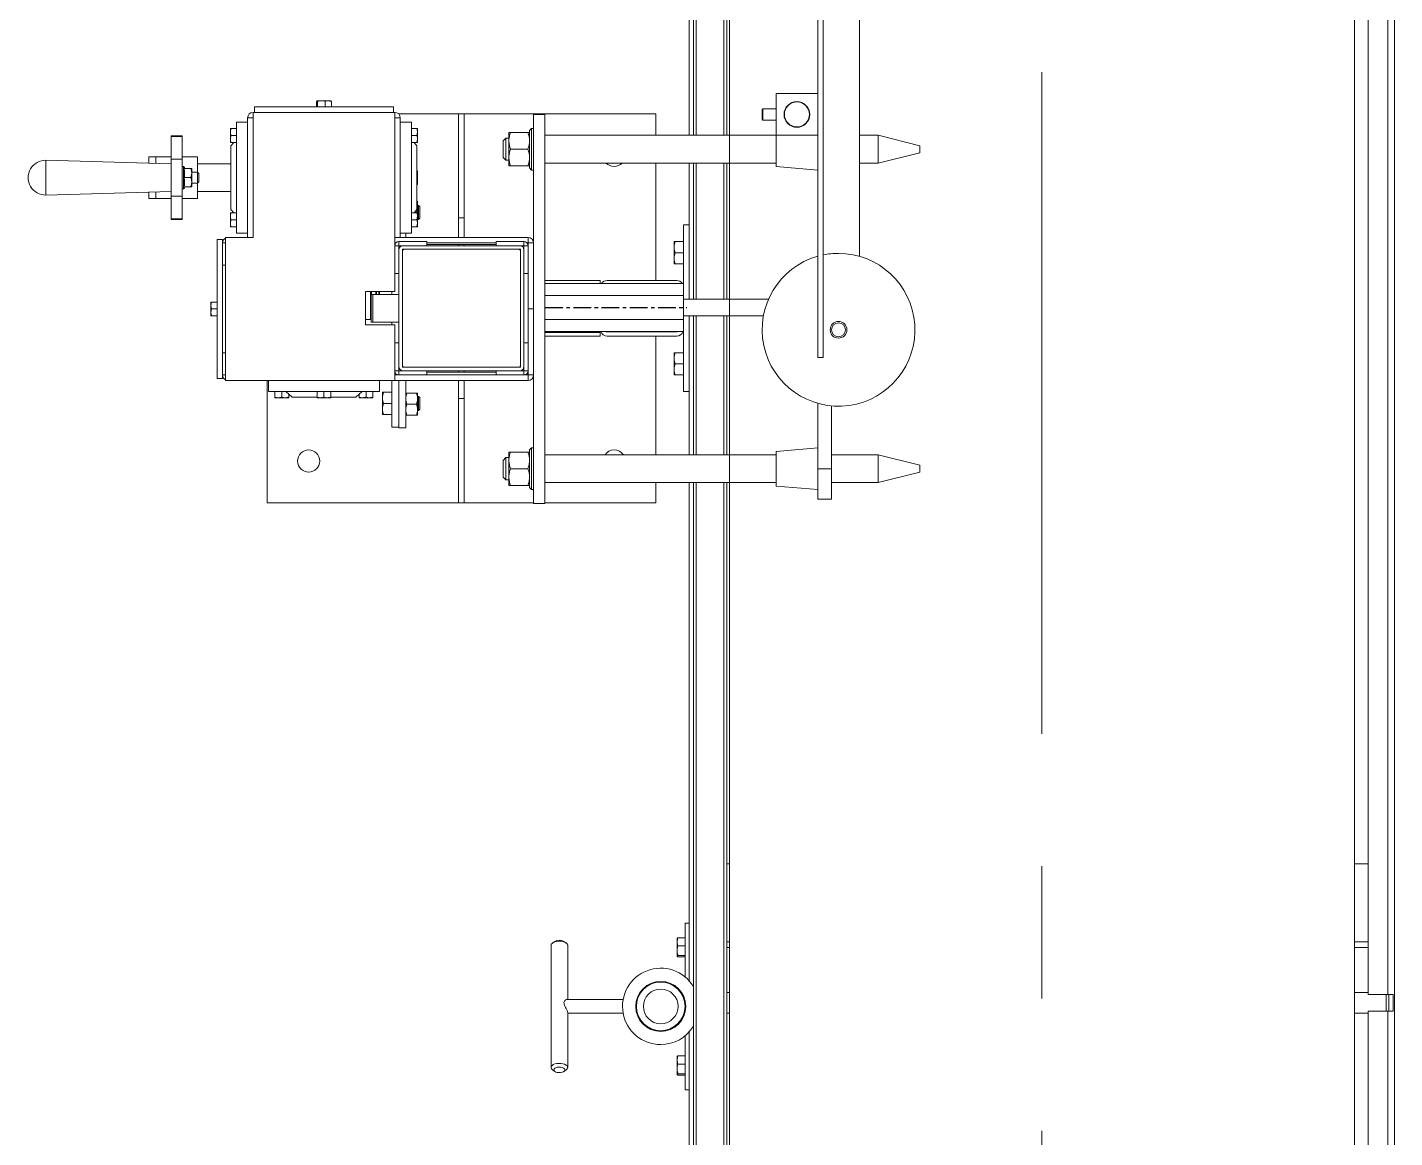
# Model space of a CAD drawing. Header units: millimetres. Extents: x 3220 to 226993, y 817 to 176024.
# Drawn here: x 52069 to 53054, y 147001 to 147800 of the extents above; entities that cross this region are included whole.
import ezdxf

# ---------------------------------------------------------------- set-up
doc = ezdxf.new("R2010")
doc.units = ezdxf.units.MM
for name, pattern in [('AXES', [50.8, 31.75, -6.35, 6.35, -6.35]), ('CENTERX2', [20.32, 12.7, -2.54, 2.54, -2.54]), ('HIDDEN', [9.525, 6.35, -3.175]), ('SLD-Solid', [0])]:
    doc.linetypes.add(name, pattern=pattern)
doc.layers.add('Axe', color=1, linetype='AXES', lineweight=9)
doc.layers.add('SLD-0', color=179, linetype='SLD-Solid')

# ---------------------------------------------------------------- blocks, each defined once
blk = doc.blocks.new('Level 0m')
at = {"layer": 'Axe', "ltscale": 15}
blk.add_line((12000, -24500), (12000, -30500), dxfattribs=at)
blk = doc.blocks.new('dikiş bantı üst')
at = {"color": 7, "linetype": 'Continuous', "lineweight": 15}
for p, q in [((3363.1, 3732.11), (3365.59, 3641.96)), ((3385.59, 3641.96), (3388.09, 3732.11)), ((3360.59, 3657.96), (3360.59, 3652.96)), ((3360.59, 3657.96), (3365.15, 3657.96)), ((3360.59, 3652.96), (3360.59, 3641.96)), ((3360.59, 3652.96), (3365.29, 3652.96)), ((3385.9, 3652.96), (3390.59, 3652.96)), ((3386.04, 3657.96), (3390.59, 3657.96)), ((3390.59, 3652.96), (3390.59, 3657.96)), ((3390.59, 3641.96), (3390.59, 3652.96)), ((3345.59, 3641.96), (3345.59, 3633.96)), ((3345.59, 3641.96), (3345.99, 3641.96)), ((3345.59, 3633.96), (3345.99, 3633.96)), ((3345.99, 3641.96), (3345.99, 3633.96)), ((3345.99, 3641.96), (3362.27, 3641.96)), ((3345.99, 3633.96), (3362.27, 3633.96)), ((3360.59, 3633.96), (3360.59, 3622.96)), ((3362.27, 3641.96), (3362.27, 3633.96)), ((3362.27, 3641.96), (3388.91, 3641.96)), ((3362.27, 3633.96), (3388.91, 3633.96)), ((3367.59, 3633.96), (3367.59, 3633.16)), ((3367.59, 3633.16), (3368.39, 3632.36)), ((3367.99, 3633.16), (3367.59, 3633.16)), ((3383.59, 3633.16), (3367.99, 3633.16)), ((3382.79, 3632.36), (3383.59, 3633.16)), ((3383.59, 3633.16), (3383.59, 3633.96)), ((3388.91, 3641.96), (3388.91, 3633.96)), ((3388.91, 3641.96), (3405.19, 3641.96)), ((3388.91, 3633.96), (3405.19, 3633.96)), ((3390.59, 3622.96), (3390.59, 3633.96)), ((3405.19, 3641.96), (3405.19, 3633.96)), ((3405.19, 3641.96), (3405.59, 3641.96)), ((3405.19, 3633.96), (3405.59, 3633.96)), ((3405.59, 3633.96), (3405.59, 3641.96)), ((3368.75, 3632.36), (3368.39, 3632.36)), ((3369.09, 3632.36), (3368.75, 3632.36)), ((3369.09, 3627.74), (3369.09, 3632.67)), ((3369.09, 3627.16), (3372.34, 3627.16)), ((3375.02, 3632.36), (3369.66, 3632.36)), ((3371.59, 3627.16), (3371.59, 3622.96)), ((3375.59, 3627.74), (3372.34, 3627.16)), ((3372.34, 3627.16), (3378.84, 3627.16)), ((3375.59, 3627.74), (3375.59, 3632.67)), ((3381.52, 3632.36), (3376.16, 3632.36)), ((3382.09, 3627.74), (3378.84, 3627.16)), ((3378.84, 3627.16), (3382.09, 3627.16)), ((3379.59, 3622.96), (3379.59, 3627.16)), ((3382.09, 3627.74), (3382.09, 3632.67)), ((3382.79, 3632.36), (3382.09, 3632.36)), ((3360.59, 3622.96), (3371.66, 3622.96)), ((3365.59, 3622.96), (3365.59, 3598.96)), ((3371.59, 3622.96), (3372.59, 3621.96)), ((3371.59, 3622.96), (3379.59, 3622.96)), ((3372.65, 3621.96), (3372.59, 3621.96)), ((3378.59, 3621.96), (3372.65, 3621.96)), ((3378.59, 3621.96), (3379.59, 3622.96)), ((3379.59, 3622.96), (3390.59, 3622.96)), ((3385.59, 3598.96), (3385.59, 3622.96)), ((3420.09, 3608.96), (3420.09, 3604.96)), ((3420.09, 3608.96), (3520.09, 3608.96)), ((3420.09, 3604.96), (3520.09, 3604.96)), ((3438.59, 3604.96), (3422.6, 3604.96)), ((3438.59, 3604.96), (3438.59, 3602.96)), ((3438.59, 3604.96), (3501.59, 3604.96)), ((3465.09, 3612.89), (3467.59, 3613.34)), ((3465.09, 3613.34), (3467.59, 3613.34)), ((3465.09, 3608.96), (3465.09, 3612.89)), ((3472.59, 3613.34), (3467.59, 3613.34)), ((3470.09, 3612.89), (3472.59, 3613.34)), ((3470.09, 3608.96), (3470.09, 3612.89)), ((3475.09, 3613.34), (3472.59, 3613.34)), ((3475.09, 3608.96), (3475.09, 3612.89)), ((3501.59, 3602.96), (3501.59, 3604.96)), ((3501.59, 3604.96), (3517.58, 3604.96)), ((3520.09, 3608.96), (3520.09, 3604.96)), ((3335.59, 3594.96), (3335.59, 3586.96)), ((3335.59, 3594.96), (3340.28, 3594.96)), ((3340.28, 3598.89), (3342.78, 3599.34)), ((3342.78, 3599.34), (3340.28, 3599.34)), ((3340.28, 3594.96), (3340.28, 3598.89)), ((3341.66, 3594.96), (3340.28, 3594.96)), ((3341.66, 3594.96), (3409.52, 3594.96)), ((3347.78, 3599.34), (3342.78, 3599.34)), ((3345.28, 3598.89), (3347.78, 3599.34)), ((3345.28, 3594.96), (3345.28, 3598.89)), ((3350.28, 3599.34), (3347.78, 3599.34)), ((3352.59, 3598.96), (3350.28, 3596.91)), ((3350.28, 3594.96), (3350.28, 3598.89)), ((3352.59, 3598.96), (3398.59, 3598.96)), ((3400.9, 3596.91), (3398.59, 3598.96)), ((3400.9, 3598.89), (3403.4, 3599.34)), ((3403.4, 3599.34), (3400.9, 3599.34)), ((3400.9, 3594.96), (3400.9, 3598.89)), ((3408.4, 3599.34), (3403.4, 3599.34)), ((3405.9, 3598.89), (3408.4, 3599.34)), ((3405.9, 3594.96), (3405.9, 3598.89)), ((3410.9, 3599.34), (3408.4, 3599.34)), ((3410.9, 3594.96), (3409.52, 3594.96)), ((3410.9, 3594.96), (3410.9, 3598.89)), ((3410.9, 3594.96), (3415.59, 3594.96)), ((3415.59, 3586.96), (3415.59, 3594.96)), ((3521.59, 3602.96), (3418.59, 3602.96)), ((3418.59, 3602.96), (3418.59, 3582.96)), ((3521.59, 3480.96), (3521.59, 3602.96)), ((3332.6, 3586.96), (3332.6, 3582.96)), ((3418.59, 3586.96), (3332.6, 3586.96)), ((3324.59, 3481.96), (3324.59, 3581.96)), ((3324.59, 3581.96), (3328.59, 3581.96)), ((3328.59, 3582.96), (3328.59, 3480.96)), ((3418.59, 3582.96), (3328.59, 3582.96)), ((3609.59, 3572.96), (3521.59, 3572.96)), ((3529.59, 3571.96), (3521.59, 3571.96)), ((3529.59, 3571.96), (3529.59, 3533.34)), ((3529.59, 3567.27), (3533.52, 3567.27)), ((3533.52, 3567.27), (3533.97, 3564.77)), ((3533.97, 3567.27), (3533.97, 3564.77)), ((3533.97, 3559.77), (3533.97, 3564.77)), ((3609.59, 3434.96), (3609.59, 3572.96)), ((3529.59, 3562.27), (3533.52, 3562.27)), ((3533.59, 3554.96), (3529.59, 3559.46)), ((3531.54, 3557.27), (3533.52, 3557.27)), ((3533.52, 3562.27), (3533.97, 3559.77)), ((3533.59, 3554.96), (3533.59, 3537)), ((3533.97, 3557.27), (3533.97, 3559.77)), ((3320.66, 3536.54), (3320.22, 3536.92)), ((3320.22, 3536.92), (3320.22, 3533.87)), ((3324.59, 3537.3), (3320.66, 3537.3)), ((3324.59, 3536.54), (3320.66, 3536.54)), ((3529.59, 3536.96), (3533.52, 3536.96)), ((3533.52, 3536.96), (3533.97, 3534.46)), ((3533.97, 3536.96), (3533.97, 3534.46)), ((3320.22, 3533.87), (3320.22, 3528.91)), ((3320.66, 3526.62), (3320.22, 3528.91)), ((3320.22, 3528.91), (3320.22, 3526.96)), ((3324.59, 3531.2), (3320.66, 3531.2)), ((3324.59, 3526.62), (3320.66, 3526.62)), ((3529.59, 3531.96), (3529.59, 3533.34)), ((3529.59, 3531.96), (3533.52, 3531.96)), ((3529.59, 3530.58), (3529.59, 3531.96)), ((3529.59, 3530.58), (3529.59, 3491.96)), ((3529.59, 3526.96), (3533.52, 3526.96)), ((3533.52, 3531.96), (3533.97, 3529.46)), ((3533.59, 3526.93), (3533.59, 3508.96)), ((3533.97, 3529.46), (3533.97, 3534.46)), ((3533.97, 3526.96), (3533.97, 3529.46)), ((3529.59, 3504.46), (3533.59, 3508.96)), ((3531.54, 3506.65), (3533.52, 3506.65)), ((3533.52, 3506.65), (3533.97, 3504.15)), ((3533.97, 3506.65), (3533.97, 3504.15)), ((3457.59, 3501.96), (3481.59, 3501.96)), ((3457.59, 3480.96), (3457.59, 3501.96)), ((3457.59, 3498.51), (3477.59, 3498.51)), ((3459.59, 3497.72), (3457.59, 3497.72)), ((3479.59, 3497.96), (3459.59, 3497.96)), ((3459.59, 3496.64), (3459.59, 3497.96)), ((3459.59, 3496.64), (3479.59, 3496.64)), ((3459.59, 3477.96), (3459.59, 3496.64)), ((3477.59, 3498.51), (3477.59, 3501.96)), ((3477.59, 3497.96), (3477.59, 3498.51)), ((3479.59, 3497.96), (3479.59, 3496.64)), ((3479.59, 3477.96), (3479.59, 3496.64)), ((3481.59, 3501.96), (3481.59, 3480.96)), ((3529.59, 3501.65), (3533.52, 3501.65)), ((3529.59, 3496.65), (3533.52, 3496.65)), ((3533.52, 3501.65), (3533.97, 3499.15)), ((3533.97, 3499.15), (3533.97, 3504.15)), ((3533.97, 3496.65), (3533.97, 3499.15)), ((3457.59, 3494.68), (3459.59, 3494.68)), ((3459.59, 3494.17), (3457.59, 3494.17)), ((3457.59, 3492.48), (3459.59, 3492.48)), ((3459.59, 3492.27), (3457.59, 3492.27)), ((3457.59, 3492.01), (3459.59, 3492.01)), ((3521.59, 3491.96), (3529.59, 3491.96)), ((3530.09, 3489.81), (3534.09, 3489.81)), ((3530.09, 3482.96), (3530.09, 3489.1)), ((3542.09, 3489.81), (3534.09, 3489.81)), ((3538.09, 3482.96), (3538.09, 3489.1)), ((3546.09, 3489.81), (3542.09, 3489.81)), ((3546.09, 3482.96), (3546.09, 3489.1)), ((3324.59, 3481.96), (3328.59, 3481.96)), ((3328.59, 3480.96), (3424.6, 3480.96)), ((3329.59, 3478.32), (3329.59, 3434.96)), ((3332.6, 3480.96), (3332.6, 3476.96)), ((3418.59, 3476.96), (3332.6, 3476.96)), ((3335.59, 3476.96), (3335.59, 3468.96)), ((3415.59, 3468.96), (3415.59, 3476.96)), ((3418.59, 3476.96), (3418.59, 3480.96)), ((3418.59, 3480.96), (3418.59, 3384.97)), ((3421.59, 3457.96), (3421.59, 3477.95)), ((3424.59, 3477.95), (3421.59, 3477.95)), ((3422.59, 3480.96), (3422.59, 3480.19)), ((3424.59, 3457.96), (3424.59, 3477.95)), ((3424.6, 3480.96), (3424.6, 3477.96)), ((3424.6, 3480.96), (3444.59, 3480.96)), ((3424.6, 3477.96), (3444.59, 3477.96)), ((3427.59, 3477.96), (3511.59, 3477.96)), ((3444.59, 3480.96), (3457.59, 3480.96)), ((3444.59, 3480.96), (3444.59, 3477.96)), ((3459.59, 3482.96), (3457.59, 3482.96)), ((3479.59, 3477.96), (3459.59, 3477.96)), ((3481.59, 3482.96), (3479.59, 3482.96)), ((3481.59, 3480.96), (3494.59, 3480.96)), ((3494.59, 3480.96), (3494.59, 3477.96)), ((3514.58, 3480.96), (3494.59, 3480.96)), ((3514.58, 3477.96), (3494.59, 3477.96)), ((3514.58, 3480.96), (3521.59, 3480.96)), ((3514.58, 3477.96), (3514.58, 3480.96)), ((3517.59, 3477.95), (3514.59, 3477.95)), ((3514.59, 3457.96), (3514.59, 3477.95)), ((3517.59, 3480.96), (3517.59, 3477.95)), ((3517.59, 3457.96), (3517.59, 3477.95)), ((3555.09, 3482.96), (3521.59, 3482.96)), ((3521.59, 3480.96), (3521.59, 3384.97)), ((3521.59, 3477.96), (3555.59, 3477.96)), ((3555.09, 3477.96), (3521.59, 3477.96)), ((3555.09, 3477.96), (3555.09, 3482.96)), ((3555.59, 3477.96), (3555.59, 3472.96)), ((3340.28, 3468.96), (3335.59, 3468.96)), ((3340.28, 3468.96), (3340.28, 3465.03)), ((3340.28, 3468.96), (3341.66, 3468.96)), ((3409.52, 3468.96), (3341.66, 3468.96)), ((3345.28, 3468.96), (3345.28, 3465.03)), ((3350.28, 3468.96), (3350.28, 3465.03)), ((3350.28, 3467.01), (3352.59, 3464.96)), ((3398.59, 3464.96), (3400.9, 3467.01)), ((3400.59, 3466.74), (3400.59, 3465.27)), ((3400.9, 3468.96), (3400.9, 3465.03)), ((3405.9, 3468.96), (3405.9, 3465.03)), ((3409.52, 3468.96), (3410.9, 3468.96)), ((3415.59, 3468.96), (3410.9, 3468.96)), ((3410.9, 3468.96), (3410.9, 3465.03)), ((3415.59, 3472.96), (3418.59, 3472.96)), ((3424.59, 3390.96), (3424.59, 3474.96)), ((3427.09, 3475.46), (3427.09, 3390.46)), ((3512.09, 3475.46), (3427.09, 3475.46)), ((3427.09, 3391.96), (3427.09, 3473.96)), ((3428.59, 3475.46), (3510.59, 3475.46)), ((3512.09, 3390.46), (3512.09, 3475.46)), ((3512.09, 3473.96), (3512.09, 3391.96)), ((3514.59, 3474.96), (3514.59, 3390.96)), ((3521.59, 3472.96), (3555.59, 3472.96)), ((3530.59, 3472.25), (3530.59, 3465.27)), ((3538.59, 3472.25), (3538.59, 3465.27)), ((3546.59, 3472.25), (3546.59, 3465.27)), ((3340.28, 3464.59), (3342.78, 3464.59)), ((3345.28, 3465.03), (3342.78, 3464.59)), ((3342.78, 3464.59), (3347.78, 3464.59)), ((3350.28, 3465.03), (3347.78, 3464.59)), ((3347.78, 3464.59), (3350.28, 3464.59)), ((3398.59, 3464.96), (3352.59, 3464.96)), ((3370.59, 3464.59), (3373.09, 3464.59)), ((3375.19, 3464.96), (3373.09, 3464.59)), ((3373.09, 3464.59), (3378.09, 3464.59)), ((3380.19, 3464.96), (3378.09, 3464.59)), ((3378.09, 3464.59), (3380.59, 3464.59)), ((3392.59, 3464.56), (3396.59, 3464.56)), ((3395.59, 3464.56), (3395.59, 3463.79)), ((3395.59, 3463.79), (3396.42, 3462.96)), ((3395.59, 3463.79), (3405.59, 3463.79)), ((3396.42, 3462.96), (3404.76, 3462.96)), ((3396.59, 3464.56), (3404.59, 3464.56)), ((3400.59, 3465.27), (3400.9, 3465.19)), ((3400.9, 3464.59), (3403.4, 3464.59)), ((3405.9, 3465.03), (3403.4, 3464.59)), ((3403.4, 3464.59), (3408.4, 3464.59)), ((3408.59, 3464.56), (3404.59, 3464.56)), ((3404.76, 3462.96), (3405.59, 3463.79)), ((3405.59, 3463.79), (3405.59, 3464.56)), ((3410.9, 3465.03), (3408.4, 3464.59)), ((3408.4, 3464.59), (3410.9, 3464.59)), ((3424.59, 3457.96), (3421.59, 3457.96)), ((3422.59, 3457.96), (3422.59, 3407.96)), ((3423.59, 3457.96), (3423.59, 3407.96)), ((3514.59, 3457.96), (3517.59, 3457.96)), ((3515.59, 3407.96), (3515.59, 3457.96)), ((3517.59, 3457.96), (3517.59, 3407.96)), ((3530.59, 3464.56), (3534.59, 3464.56)), ((3533.09, 3464.56), (3533.09, 3463.79)), ((3533.09, 3463.79), (3533.92, 3462.96)), ((3533.09, 3463.79), (3543.09, 3463.79)), ((3533.92, 3462.96), (3542.26, 3462.96)), ((3534.59, 3464.56), (3542.59, 3464.56)), ((3542.26, 3462.96), (3543.09, 3463.79)), ((3546.59, 3464.56), (3542.59, 3464.56)), ((3543.09, 3463.79), (3543.09, 3464.56)), ((3329.59, 3434.96), (3329.59, 3430.96)), ((3329.59, 3434.96), (3404.59, 3434.96)), ((3329.59, 3430.96), (3404.59, 3430.96)), ((3329.59, 3430.96), (3329.59, 3292.96)), ((3404.59, 3434.96), (3404.59, 3430.96)), ((3404.59, 3434.96), (3418.59, 3434.96)), ((3404.59, 3430.96), (3418.59, 3430.96)), ((3423.59, 3434.96), (3424.59, 3434.96)), ((3423.59, 3430.96), (3424.59, 3430.96)), ((3515.59, 3434.96), (3514.59, 3434.96)), ((3515.59, 3430.96), (3514.59, 3430.96)), ((3534.59, 3434.96), (3521.59, 3434.96)), ((3534.59, 3430.96), (3521.59, 3430.96)), ((3609.59, 3434.96), (3534.59, 3434.96)), ((3534.59, 3430.96), (3534.59, 3434.96)), ((3609.59, 3430.96), (3534.59, 3430.96)), ((3609.59, 3430.96), (3609.59, 3434.96)), ((3609.59, 3380.96), (3609.59, 3430.96)), ((3424.59, 3407.96), (3421.59, 3407.96)), ((3421.59, 3407.96), (3421.59, 3387.97)), ((3424.59, 3407.96), (3424.59, 3387.97)), ((3517.59, 3407.96), (3514.59, 3407.96)), ((3514.59, 3387.97), (3514.59, 3407.96)), ((3517.59, 3387.97), (3517.59, 3407.96)), ((3343.09, 3398.76), (3349.09, 3398.76)), ((3343.09, 3385.03), (3343.09, 3397.69)), ((3349.09, 3402.96), (3347.09, 3400.96)), ((3347.09, 3400.96), (3347.09, 3398.76)), ((3363.09, 3400.96), (3347.09, 3400.96)), ((3349.09, 3402.96), (3361.02, 3402.96)), ((3361.09, 3398.76), (3349.09, 3398.76)), ((3355.09, 3385.03), (3355.09, 3397.69)), ((3361.02, 3402.96), (3361.09, 3402.96)), ((3363.09, 3400.96), (3361.09, 3402.96)), ((3367.09, 3398.76), (3361.09, 3398.76)), ((3363.09, 3398.76), (3363.09, 3400.96)), ((3367.09, 3385.03), (3367.09, 3397.69)), ((3573.09, 3398.76), (3579.09, 3398.76)), ((3573.09, 3385.03), (3573.09, 3397.69)), ((3579.09, 3402.96), (3577.09, 3400.96)), ((3577.09, 3400.96), (3577.09, 3398.76)), ((3593.09, 3400.96), (3577.09, 3400.96)), ((3579.09, 3402.96), (3591.06, 3402.96)), ((3591.09, 3398.76), (3579.09, 3398.76)), ((3585.09, 3385.03), (3585.09, 3397.69)), ((3591.06, 3402.96), (3591.09, 3402.96)), ((3593.09, 3400.96), (3591.09, 3402.96)), ((3597.09, 3398.76), (3591.09, 3398.76)), ((3593.09, 3398.76), (3593.09, 3400.96)), ((3597.09, 3385.03), (3597.09, 3397.69)), ((3421.59, 3387.97), (3424.59, 3387.97)), ((3424.6, 3387.96), (3424.6, 3384.96)), ((3424.6, 3387.96), (3444.59, 3387.96)), ((3427.09, 3390.46), (3512.09, 3390.46)), ((3511.59, 3387.96), (3427.59, 3387.96)), ((3510.59, 3390.46), (3428.59, 3390.46)), ((3444.59, 3384.96), (3444.59, 3387.96)), ((3494.59, 3387.96), (3494.59, 3384.96)), ((3494.59, 3387.96), (3514.58, 3387.96)), ((3514.58, 3384.96), (3514.58, 3387.96)), ((3514.59, 3387.97), (3517.59, 3387.97)), ((3517.59, 3387.97), (3517.59, 3384.97)), ((3330.09, 3380.96), (3610.09, 3380.96)), ((3330.09, 3380.96), (3330.09, 3372.96)), ((3341.59, 3383.96), (3340.09, 3382.46)), ((3340.09, 3382.46), (3340.09, 3380.96)), ((3340.09, 3382.46), (3370.09, 3382.46)), ((3341.59, 3383.96), (3368.59, 3383.96)), ((3370.09, 3382.46), (3368.59, 3383.96)), ((3370.09, 3380.96), (3370.09, 3382.46)), ((3418.59, 3384.97), (3422.59, 3384.97)), ((3422.59, 3385.73), (3422.59, 3384.97)), ((3422.6, 3384.96), (3422.6, 3380.96)), ((3422.6, 3384.96), (3424.6, 3384.96)), ((3424.6, 3384.96), (3444.59, 3384.96)), ((3444.59, 3384.96), (3470.09, 3384.96)), ((3494.59, 3384.96), (3470.09, 3384.96)), ((3470.09, 3380.96), (3470.09, 3384.96)), ((3494.59, 3384.96), (3514.58, 3384.96)), ((3517.58, 3384.96), (3514.58, 3384.96)), ((3517.58, 3380.96), (3517.58, 3384.96)), ((3517.59, 3384.97), (3521.59, 3384.97)), ((3571.59, 3383.96), (3570.09, 3382.46)), ((3570.09, 3382.46), (3600.09, 3382.46)), ((3570.09, 3382.46), (3570.09, 3380.96)), ((3571.59, 3383.96), (3598.59, 3383.96)), ((3600.09, 3382.46), (3598.59, 3383.96)), ((3600.09, 3380.96), (3600.09, 3382.46)), ((3610.09, 3380.96), (3610.09, 3372.96)), ((3330.09, 3372.96), (3610.09, 3372.96)), ((3345.09, 3372.96), (3345.09, 3206.4)), ((3365.09, 3206.4), (3365.09, 3372.96)), ((3449.59, 3332.96), (3449.59, 3372.96)), ((3451.77, 3272.96), (3451.77, 3372.96)), ((3460.43, 3272.96), (3460.43, 3372.96)), ((3477.75, 3272.96), (3477.75, 3372.96)), ((3486.41, 3272.96), (3486.41, 3372.96)), ((3489.59, 3372.96), (3489.59, 3332.96)), ((3575.09, 3372.96), (3575.09, 3206.4)), ((3595.09, 3206.4), (3595.09, 3372.96)), ((3609.59, 3292.96), (3609.59, 3372.96)), ((3926.47, 3367.41), (3925.28, 3365.76)), ((4016.05, 3368.46), (3928.14, 3368.46)), ((4018.9, 3365.76), (4017.72, 3367.41)), ((3925.28, 3359.16), (3926.47, 3357.51)), ((4017.72, 3357.51), (4018.9, 3359.16)), ((3928.14, 3356.46), (3967.09, 3356.46)), ((3967.09, 3357), (3967.09, 3316.5)), ((3976.44, 3356.46), (4016.05, 3356.46)), ((3977.09, 3316.5), (3977.09, 3356.46)), ((3451.77, 3332.96), (3449.59, 3332.96)), ((3449.59, 3327.96), (3449.59, 3277.96)), ((3486.41, 3332.96), (3487.09, 3332.96)), ((3486.59, 3277.96), (3486.59, 3327.96)), ((3489.59, 3332.96), (3487.09, 3332.96)), ((3489.59, 3327.96), (3489.59, 3277.96)), ((3486.59, 3278.87), (3486.59, 3325.74)), ((3329.59, 3292.96), (3345.09, 3292.96)), ((3365.09, 3292.96), (3449.59, 3292.96)), ((3489.59, 3292.96), (3575.09, 3292.96)), ((3595.09, 3292.96), (3609.59, 3292.96)), ((3421.59, 3279.81), (3425.59, 3279.81)), ((3421.59, 3272.96), (3421.59, 3279.1)), ((3433.59, 3279.81), (3425.59, 3279.81)), ((3429.59, 3272.96), (3429.59, 3279.1)), ((3437.59, 3279.81), (3433.59, 3279.81)), ((3437.59, 3272.96), (3437.59, 3279.1)), ((3501.59, 3279.81), (3505.59, 3279.81)), ((3501.59, 3272.96), (3501.59, 3279.1)), ((3513.59, 3279.81), (3505.59, 3279.81)), ((3509.59, 3272.96), (3509.59, 3279.1)), ((3517.59, 3279.81), (3513.59, 3279.81)), ((3517.59, 3272.96), (3517.59, 3279.1)), ((3345.09, 3268.96), (2940.42, 3268.96)), ((3409.59, 3268.96), (3365.09, 3268.96)), ((3409.59, 3268.96), (3409.59, 3272.96)), ((3451.77, 3272.96), (3409.59, 3272.96)), ((3463.09, 3268.96), (3409.59, 3268.96)), ((3460.43, 3272.96), (3451.77, 3272.96)), ((3477.75, 3272.96), (3460.43, 3272.96)), ((3463.09, 3272.96), (3463.09, 3211.8)), ((3475.09, 3215.48), (3475.09, 3272.96)), ((3529.59, 3268.96), (3475.09, 3268.96)), ((3486.41, 3272.96), (3477.75, 3272.96)), ((3529.59, 3272.96), (3486.41, 3272.96)), ((3529.59, 3268.96), (3529.59, 3272.96)), ((3575.09, 3268.96), (3529.59, 3268.96)), ((3953.76, 3268.96), (3595.09, 3268.96)), ((3912.09, 3271.96), (3912.09, 3268.96)), ((3912.09, 3271.96), (3950.88, 3271.96)), ((3922.66, 3277.05), (3925.63, 3277.64)), ((3922.66, 3271.96), (3922.66, 3277.05)), ((3925.63, 3277.64), (3923.09, 3277.64)), ((3932.07, 3277.64), (3925.63, 3277.64)), ((3928.61, 3271.96), (3928.61, 3277.05)), ((3932.07, 3277.64), (3936.04, 3277.64)), ((3935.54, 3277.05), (3936.04, 3277.64)), ((3935.54, 3271.96), (3935.54, 3277.05)), ((3936.53, 3271.96), (3936.53, 3277.05)), ((3967.88, 3271.96), (3976.31, 3271.96)), ((5003.76, 3268.96), (3990.42, 3268.96)), ((3993.31, 3271.96), (4032.09, 3271.96)), ((4007.66, 3277.05), (4010.63, 3277.64)), ((4007.66, 3271.96), (4007.66, 3277.05)), ((4010.63, 3277.64), (4008.09, 3277.64)), ((4017.07, 3277.64), (4010.63, 3277.64)), ((4013.61, 3271.96), (4013.61, 3277.05)), ((4017.07, 3277.64), (4021.04, 3277.64)), ((4020.54, 3277.05), (4021.04, 3277.64)), ((4020.54, 3271.96), (4020.54, 3277.05)), ((4021.53, 3271.96), (4021.53, 3277.05)), ((4032.09, 3271.96), (4032.09, 3268.96)), ((2520.09, 3265.96), (3345.09, 3265.96)), ((3365.09, 3265.96), (3463.09, 3265.96)), ((3475.09, 3265.96), (3575.09, 3265.96)), ((3595.09, 3265.96), (5524.09, 3265.96)), ((2520.09, 3241.96), (3345.09, 3241.96)), ((3345.09, 3239.96), (2618.09, 3239.96)), ((3365.09, 3241.96), (3463.09, 3241.96)), ((3463.09, 3239.96), (3365.09, 3239.96)), ((3475.09, 3241.96), (3575.09, 3241.96)), ((3575.09, 3239.96), (3475.09, 3239.96)), ((3595.09, 3241.96), (5524.09, 3241.96)), ((5239.84, 3239.96), (3595.09, 3239.96)), ((3869.59, 3241.96), (3869.59, 3239.96)), ((3929.59, 3241.96), (3929.59, 3239.96)), ((3962.09, 3241.96), (3962.09, 3239.96)), ((3977.09, 3239.96), (3977.09, 3241.96)), ((3326.78, 3216.4), (3326.09, 3216)), ((3326.09, 3216), (3326.09, 3206.4)), ((3326.09, 3216), (3327.4, 3216)), ((3326.78, 3216.4), (3327.87, 3216.4)), ((3327.4, 3216), (3334.09, 3216)), ((3327.87, 3216.4), (3333.4, 3216.4)), ((3334.09, 3216), (3333.4, 3216.4)), ((3334.09, 3206.4), (3334.09, 3216)), ((3315.09, 3206.4), (3345.09, 3206.4)), ((3315.09, 3176.4), (3315.09, 3206.4)), ((3327.96, 3200.4), (3332.23, 3200.4)), ((3362.73, 3206.4), (3345.09, 3206.4)), ((3345.09, 3206.4), (3345.09, 3176.4)), ((3367.59, 3206.4), (3362.73, 3206.4)), ((3370.09, 3176.4), (3367.59, 3206.4)), ((3572.59, 3206.4), (3570.09, 3176.4)), ((3576.5, 3206.4), (3572.59, 3206.4)), ((3597.59, 3206.4), (3576.5, 3206.4)), ((3600.09, 3176.4), (3597.59, 3206.4)), ((3505.09, 3176.4), (3155.09, 3176.4)), ((3505.09, 3172.4), (3155.09, 3172.4)), ((3505.09, 3172.4), (3505.09, 3176.4)), ((3585.09, 3176.4), (3538.01, 3176.4)), ((3585.09, 3166.4), (3585.09, 3176.4)), ((3607.09, 3176.4), (3585.09, 3176.4)), ((3607.09, 3166.4), (3607.09, 3176.4)), ((3585.09, 3166.4), (3539.86, 3166.4)), ((3575.09, 3166.4), (3575.09, 3132.96)), ((3607.09, 3166.4), (3585.09, 3166.4)), ((3595.09, 3132.96), (3595.09, 3166.4)), ((3228.01, 3146.4), (3432.18, 3146.4)), ((3345.09, 3146.4), (3345.09, 3132.96)), ((3365.09, 3132.96), (3365.09, 3146.4)), ((3345.09, 3132.96), (3352.57, 3102.96)), ((3345.09, 3132.96), (3364.97, 3132.96)), ((3357.61, 3102.96), (3365.09, 3132.96)), ((3364.97, 3132.96), (3365.09, 3132.96)), ((3575.09, 3132.96), (3582.57, 3102.96)), ((3575.09, 3132.96), (3595.04, 3132.96)), ((3587.61, 3102.96), (3595.09, 3132.96)), ((3595.04, 3132.96), (3595.09, 3132.96)), ((3352.57, 3102.96), (3357.58, 3102.96)), ((3357.58, 3102.96), (3357.61, 3102.96)), ((3582.57, 3102.96), (3587.6, 3102.96)), ((3587.6, 3102.96), (3587.61, 3102.96)), ((5239.84, 2789.96), (3019.21, 2789.96)), ((3869.59, 2789.96), (3869.59, 2779.96)), ((3929.59, 2789.96), (3929.59, 2779.96)), ((3962.09, 2789.96), (3962.09, 2779.96)), ((3977.09, 2779.96), (3977.09, 2789.96)), ((3963.59, 2779.96), (3017.25, 2779.96)), ((3963.59, 2779.96), (3963.59, 2765.96)), ((3975.59, 2765.96), (3975.59, 2779.96)), ((4263.59, 2779.96), (3975.59, 2779.96)), ((3975.59, 2766.96), (3963.59, 2766.96)), ((5219.59, 2760.96), (3013.81, 2760.96)), ((3963.59, 2761.96), (3963.59, 2765.96)), ((3975.59, 2765.16), (3963.59, 2765.16)), ((3975.59, 2761.96), (3963.59, 2761.96)), ((4263.59, 2765.96), (3975.59, 2765.96)), ((3975.59, 2765.96), (3975.59, 2761.96))]:
    blk.add_line(p, q, dxfattribs=at)
at = {"color": 8, "linetype": 'Continuous', "lineweight": 15}
for p, q in [((3363.1, 3732.11), (3388.09, 3732.11)), ((3422.6, 3604.96), (3422.6, 3602.96)), ((3517.58, 3602.96), (3517.58, 3604.96)), ((3418.59, 3472.96), (3418.59, 3476.96)), ((3423.59, 3385.13), (3423.59, 3384.96)), ((3515.59, 3384.96), (3515.59, 3385.13)), ((3487.09, 3332.96), (3487.09, 3372.96)), ((2520.09, 3263.95), (3345.09, 3263.95)), ((3365.09, 3263.95), (3463.09, 3263.95)), ((3475.09, 3263.95), (3575.09, 3263.95)), ((3595.09, 3263.95), (5524.09, 3263.95)), ((2520.09, 3243.97), (3345.09, 3243.97)), ((3365.09, 3243.97), (3463.09, 3243.97)), ((3475.09, 3243.97), (3575.09, 3243.97)), ((3595.09, 3243.97), (5524.09, 3243.97)), ((3925.58, 3241.96), (3925.58, 3239.96)), ((3925.58, 2789.96), (3925.58, 2779.96)), ((3963.59, 2765.96), (3014.68, 2765.96))]:
    blk.add_line(p, q, dxfattribs=at)
at = {"color": 7, "linetype": 'HIDDEN', "lineweight": 0}
for p, q in [((5239.07, 3239.96), (2619.11, 3239.96)), ((2884.88, 3239.96), (5094.52, 3239.96)), ((2885.31, 3239.96), (5124.9, 3239.96)), ((3365.09, 3239.96), (3345.09, 3239.96)), ((3475.09, 3239.96), (3463.09, 3239.96)), ((3595.09, 3239.96), (3575.09, 3239.96)), ((5239.07, 2789.96), (2619.11, 2789.96)), ((2884.88, 2789.96), (5094.52, 2789.96)), ((2885.31, 2789.96), (5124.9, 2789.96))]:
    blk.add_line(p, q, dxfattribs=at)
at = {"color": 7, "linetype": 'Continuous', "lineweight": 15, "flags": 128}
for points in [[(3928.14, 3368.46), (3927.4, 3368.27), (3926.71, 3367.72), (3926.11, 3366.83), (3925.64, 3365.68), (3925.33, 3364.31), (3925.19, 3362.84), (3925.24, 3361.34), (3925.46, 3359.91), (3925.86, 3358.64), (3926.4, 3357.61), (3927.05, 3356.88), (3927.77, 3356.51), (3928.14, 3356.46)], [(4017.72, 3357.51), (4017.14, 3356.88), (4016.42, 3356.51), (4015.68, 3356.51), (4014.96, 3356.88), (4014.31, 3357.61), (4013.77, 3358.64), (4013.38, 3359.91), (4013.15, 3361.34), (4013.1, 3362.84), (4013.24, 3364.31), (4013.55, 3365.68), (4014.03, 3366.83), (4014.62, 3367.72), (4015.31, 3368.27), (4016.05, 3368.46), (4016.05, 3368.46)], [(4017.79, 3366.46), (4017.21, 3366.28), (4016.68, 3365.77), (4016.25, 3364.95), (4015.96, 3363.92), (4015.82, 3362.76), (4015.87, 3361.57), (4016.08, 3360.46), (4016.45, 3359.53), (4016.93, 3358.86), (4017.5, 3358.5), (4018.08, 3358.5), (4018.64, 3358.86), (4019.13, 3359.53), (4019.49, 3360.46), (4019.71, 3361.57), (4019.75, 3362.76), (4019.62, 3363.92), (4019.33, 3364.95), (4018.9, 3365.77), (4018.37, 3366.28), (4017.79, 3366.46)], [(3486.41, 3328.44), (3486.53, 3328.11), (3486.59, 3327.66)], [(3486.59, 3325.74), (3486.53, 3326.18), (3486.41, 3326.52)], [(3486.41, 3278.09), (3486.53, 3278.42), (3486.59, 3278.87)]]:
    blk.add_lwpolyline(points, dxfattribs=at)
at = {"color": 7, "linetype": 'Continuous', "lineweight": 15}
for centre, radius in [((3579.59, 3542.96), 8), ((3972.09, 3289.46), 18), ((3972.09, 3289.46), 17.5), ((3972.09, 3289.46), 12.5), ((3330.09, 3191.4), 9.25), ((3330.09, 3191.4), 9), ((3485.09, 3161.4), 6), ((3485.09, 3161.4), 5)]:
    blk.add_circle(centre, radius, dxfattribs=at)
for centre, radius, start, end in [((3375.59, 3732.46), 12.5, 358.41462, 181.58538), ((3422.6, 3600.95), 4.01, 90, 149.91747), ((3517.58, 3600.95), 4.01, 30.08253, 90), ((3332.6, 3582.95), 4.01, 90, 180), ((3332.6, 3480.97), 4.01, 180, 270), ((3424.6, 3477.95), 3.01, 90, 180), ((3424.6, 3477.95), 0.01, 90, 180), ((3427.59, 3474.96), 3, 90, 180), ((3511.59, 3474.96), 3, 0, 90), ((3514.58, 3477.95), 3.01, 0, 90), ((3514.58, 3477.95), 0.01, 0, 90), ((3418.59, 3472.96), 0.001, 0, 90), ((3428.59, 3473.96), 1.5, 90, 180), ((3510.59, 3473.96), 1.5, 0, 90), ((3424.6, 3387.97), 3.01, 180, 270), ((3427.59, 3390.96), 3, 180, 270), ((3424.6, 3387.97), 0.01, 180, 270), ((3428.59, 3391.96), 1.5, 180, 270), ((3510.59, 3391.96), 1.5, 270, 0), ((3511.59, 3390.96), 3, 270, 0), ((3514.58, 3387.97), 3.01, 270, 0), ((3514.58, 3387.97), 0.01, 270, 0), ((3422.6, 3384.97), 4.01, 180, 270), ((3422.6, 3384.97), 0.01, 180, 270), ((3517.58, 3384.97), 4.01, 270, 0), ((3517.58, 3384.97), 0.01, 270, 0), ((4015.8, 3366.21), 2.26, 31.92786, 83.67888), ((3930.85, 3362.46), 6.47, 149.35759, 210.64241), ((3359.59, 3322.96), 8, 313.43254, 46.56746), ((3454.59, 3327.96), 5, 124.33993, 180), ((3484.59, 3327.96), 5, 0, 68.64769), ((3484.59, 3327.96), 2, 0, 24.45952), ((3579.59, 3322.96), 8, 124.22887, 235.77113), ((3972.09, 3289.46), 27.5, 0, 238.70955), ((3972.09, 3289.46), 27.5, 301.29045, 0), ((3454.59, 3277.96), 5, 180, 235.66007), ((3484.59, 3277.96), 2, 335.54048, 0), ((3484.59, 3277.96), 5, 291.35231, 0), ((3485.09, 3161.4), 55, 180, 164.17338), ((3485.09, 3161.4), 55, 168.46304, 180)]:
    blk.add_arc(centre, radius, start, end, dxfattribs=at)
for points, knots in [([(3372.34, 3627.16), (3372.27, 3627.16), (3371.17, 3627.17), (3370.09, 3627.47), (3369.09, 3627.74)], [0, 0, 0, 0, 0.070215, 1, 1, 1, 1]), ([(3369.09, 3627.74), (3369.09, 3627.65), (3369.09, 3627.31), (3369.09, 3627.23), (3369.09, 3627.16)], [0, 0, 0, 0, 0.257551, 1, 1, 1, 1]), ([(3378.84, 3627.16), (3378.77, 3627.16), (3377.67, 3627.17), (3376.59, 3627.47), (3375.59, 3627.74)], [0, 0, 0, 0, 0.070215, 1, 1, 1, 1]), ([(3382.09, 3627.74), (3382.09, 3627.65), (3382.09, 3627.31), (3382.09, 3627.23), (3382.09, 3627.16)], [0, 0, 0, 0, 0.2575513, 1, 1, 1, 1]), ([(3465.09, 3613.34), (3465.09, 3613.33), (3465.09, 3613.31), (3465.09, 3613.07), (3465.09, 3612.89)], [0, 0, 0, 0, 0.231849, 1, 1, 1, 1]), ([(3467.59, 3613.34), (3467.65, 3613.33), (3468.5, 3613.33), (3469.32, 3613.1), (3470.09, 3612.89)], [0, 0, 0, 0, 0.070201, 1, 1, 1, 1]), ([(3472.59, 3613.34), (3472.65, 3613.33), (3473.5, 3613.33), (3474.32, 3613.1), (3475.09, 3612.89)], [0, 0, 0, 0, 0.070201, 1, 1, 1, 1]), ([(3475.09, 3612.89), (3475.09, 3613.07), (3475.09, 3613.31), (3475.09, 3613.33), (3475.09, 3613.34)], [0, 0, 0, 0, 0.768151, 1, 1, 1, 1]), ([(3340.28, 3599.34), (3340.28, 3599.28), (3340.28, 3599.21), (3340.28, 3598.94), (3340.28, 3598.89)], [0, 0, 0, 0, 0.7889992, 1, 1, 1, 1]), ([(3342.78, 3599.34), (3342.84, 3599.33), (3343.69, 3599.33), (3344.51, 3599.1), (3345.28, 3598.89)], [0, 0, 0, 0, 0.070201, 1, 1, 1, 1]), ([(3347.78, 3599.34), (3347.84, 3599.33), (3348.69, 3599.33), (3349.51, 3599.1), (3350.28, 3598.89)], [0, 0, 0, 0, 0.070201, 1, 1, 1, 1]), ([(3350.28, 3598.89), (3350.28, 3598.94), (3350.28, 3599.21), (3350.28, 3599.28), (3350.28, 3599.34)], [0, 0, 0, 0, 0.211001, 1, 1, 1, 1]), ([(3400.9, 3599.34), (3400.9, 3599.28), (3400.9, 3599.21), (3400.9, 3598.94), (3400.9, 3598.89)], [0, 0, 0, 0, 0.788999, 1, 1, 1, 1]), ([(3403.4, 3599.34), (3403.46, 3599.33), (3404.31, 3599.33), (3405.13, 3599.1), (3405.9, 3598.89)], [0, 0, 0, 0, 0.070201, 1, 1, 1, 1]), ([(3408.4, 3599.34), (3408.46, 3599.33), (3409.31, 3599.33), (3410.13, 3599.1), (3410.9, 3598.89)], [0, 0, 0, 0, 0.070201, 1, 1, 1, 1]), ([(3410.9, 3598.89), (3410.9, 3598.94), (3410.9, 3599.21), (3410.9, 3599.28), (3410.9, 3599.34)], [0, 0, 0, 0, 0.211001, 1, 1, 1, 1]), ([(3533.97, 3567.27), (3533.96, 3567.27), (3533.94, 3567.27), (3533.7, 3567.27), (3533.52, 3567.27)], [0, 0, 0, 0, 0.231849, 1, 1, 1, 1]), ([(3533.97, 3564.77), (3533.97, 3564.71), (3533.96, 3563.87), (3533.73, 3563.04), (3533.52, 3562.27)], [0, 0, 0, 0, 0.070201, 1, 1, 1, 1]), ([(3533.97, 3559.77), (3533.97, 3559.71), (3533.96, 3558.87), (3533.73, 3558.04), (3533.52, 3557.27)], [0, 0, 0, 0, 0.070201, 1, 1, 1, 1]), ([(3533.52, 3557.27), (3533.7, 3557.27), (3533.94, 3557.27), (3533.96, 3557.27), (3533.97, 3557.27)], [0, 0, 0, 0, 0.768151, 1, 1, 1, 1]), ([(3320.22, 3536.92), (3320.22, 3536.93), (3320.22, 3537.05), (3320.45, 3537.18), (3320.66, 3537.3)], [0, 0, 0, 0, 0.070201, 1, 1, 1, 1]), ([(3320.22, 3533.87), (3320.27, 3534.58), (3320.35, 3535.49), (3320.61, 3536.35), (3320.66, 3536.54)], [0, 0, 0, 0, 0.788999, 1, 1, 1, 1]), ([(3533.97, 3536.96), (3533.96, 3536.96), (3533.94, 3536.96), (3533.7, 3536.96), (3533.52, 3536.96)], [0, 0, 0, 0, 0.231849, 1, 1, 1, 1]), ([(3320.66, 3531.2), (3320.48, 3531.88), (3320.24, 3532.76), (3320.22, 3533.66), (3320.22, 3533.87)], [0, 0, 0, 0, 0.7681507, 1, 1, 1, 1]), ([(3320.22, 3528.91), (3320.22, 3528.97), (3320.22, 3529.74), (3320.45, 3530.5), (3320.66, 3531.2)], [0, 0, 0, 0, 0.070201, 1, 1, 1, 1]), ([(3320.22, 3527), (3320.22, 3526.99), (3320.22, 3526.87), (3320.45, 3526.74), (3320.66, 3526.62)], [0, 0, 0, 0, 0.070201, 1, 1, 1, 1]), ([(3533.97, 3534.46), (3533.97, 3534.4), (3533.96, 3533.56), (3533.73, 3532.73), (3533.52, 3531.96)], [0, 0, 0, 0, 0.070201, 1, 1, 1, 1]), ([(3533.97, 3529.46), (3533.97, 3529.4), (3533.96, 3528.56), (3533.73, 3527.73), (3533.52, 3526.96)], [0, 0, 0, 0, 0.070201, 1, 1, 1, 1]), ([(3533.52, 3526.96), (3533.7, 3526.96), (3533.94, 3526.96), (3533.96, 3526.96), (3533.97, 3526.96)], [0, 0, 0, 0, 0.768151, 1, 1, 1, 1]), ([(3533.97, 3506.65), (3533.96, 3506.65), (3533.94, 3506.65), (3533.7, 3506.65), (3533.52, 3506.65)], [0, 0, 0, 0, 0.231849, 1, 1, 1, 1]), ([(3533.97, 3504.15), (3533.97, 3504.09), (3533.96, 3503.25), (3533.73, 3502.42), (3533.52, 3501.65)], [0, 0, 0, 0, 0.070201, 1, 1, 1, 1]), ([(3533.97, 3499.15), (3533.97, 3499.09), (3533.96, 3498.25), (3533.73, 3497.42), (3533.52, 3496.65)], [0, 0, 0, 0, 0.070201, 1, 1, 1, 1]), ([(3533.52, 3496.65), (3533.7, 3496.65), (3533.94, 3496.65), (3533.96, 3496.65), (3533.97, 3496.65)], [0, 0, 0, 0, 0.768151, 1, 1, 1, 1]), ([(3530.09, 3489.1), (3530.74, 3489.3), (3532.05, 3489.7), (3533.41, 3489.77), (3534.09, 3489.81)], [0, 0, 0, 0, 0.495458, 1, 1, 1, 1]), ([(3530.09, 3489.81), (3530.09, 3489.8), (3530.09, 3489.77), (3530.09, 3489.39), (3530.09, 3489.1)], [0, 0, 0, 0, 0.214378, 1, 1, 1, 1]), ([(3534.09, 3489.81), (3534.19, 3489.81), (3534.91, 3489.8), (3536.26, 3489.65), (3537.48, 3489.28), (3538.09, 3489.1)], [0, 0, 0, 0, 0.070086, 0.530782, 1, 1, 1, 1]), ([(3538.09, 3489.1), (3538.74, 3489.3), (3540.05, 3489.7), (3541.41, 3489.77), (3542.09, 3489.81)], [0, 0, 0, 0, 0.495458, 1, 1, 1, 1]), ([(3542.09, 3489.81), (3542.19, 3489.81), (3542.91, 3489.8), (3544.26, 3489.65), (3545.48, 3489.28), (3546.09, 3489.1)], [0, 0, 0, 0, 0.070086, 0.530782, 1, 1, 1, 1]), ([(3546.09, 3489.1), (3546.09, 3489.39), (3546.09, 3489.77), (3546.09, 3489.8), (3546.09, 3489.81)], [0, 0, 0, 0, 0.7856225, 1, 1, 1, 1]), ([(3530.59, 3472.25), (3531.24, 3472.45), (3532.55, 3472.85), (3533.91, 3472.92), (3534.59, 3472.96)], [0, 0, 0, 0, 0.495458, 1, 1, 1, 1]), ([(3530.59, 3472.96), (3530.59, 3472.95), (3530.59, 3472.91), (3530.59, 3472.53), (3530.59, 3472.25)], [0, 0, 0, 0, 0.268634, 1, 1, 1, 1]), ([(3534.59, 3472.96), (3534.69, 3472.96), (3535.41, 3472.95), (3536.76, 3472.8), (3537.98, 3472.43), (3538.59, 3472.25)], [0, 0, 0, 0, 0.070086, 0.530782, 1, 1, 1, 1]), ([(3538.59, 3472.25), (3539.24, 3472.45), (3540.55, 3472.85), (3541.91, 3472.92), (3542.59, 3472.96)], [0, 0, 0, 0, 0.495458, 1, 1, 1, 1]), ([(3542.59, 3472.96), (3542.69, 3472.96), (3543.41, 3472.95), (3544.76, 3472.8), (3545.98, 3472.43), (3546.59, 3472.25)], [0, 0, 0, 0, 0.070086, 0.530782, 1, 1, 1, 1]), ([(3546.59, 3472.96), (3546.59, 3472.95), (3546.59, 3472.91), (3546.59, 3472.53), (3546.59, 3472.25)], [0, 0, 0, 0, 0.268634, 1, 1, 1, 1]), ([(3342.78, 3464.59), (3342.72, 3464.59), (3341.88, 3464.59), (3341.05, 3464.82), (3340.28, 3465.03)], [0, 0, 0, 0, 0.070201, 1, 1, 1, 1]), ([(3340.28, 3465.03), (3340.28, 3464.98), (3340.28, 3464.71), (3340.28, 3464.64), (3340.28, 3464.59)], [0, 0, 0, 0, 0.211001, 1, 1, 1, 1]), ([(3347.78, 3464.59), (3347.72, 3464.59), (3346.88, 3464.59), (3346.05, 3464.82), (3345.28, 3465.03)], [0, 0, 0, 0, 0.070201, 1, 1, 1, 1]), ([(3350.28, 3464.59), (3350.28, 3464.64), (3350.28, 3464.71), (3350.28, 3464.98), (3350.28, 3465.03)], [0, 0, 0, 0, 0.788999, 1, 1, 1, 1]), ([(3370.59, 3465.03), (3370.59, 3464.98), (3370.59, 3464.71), (3370.59, 3464.64), (3370.59, 3464.59)], [0, 0, 0, 0, 0.211001, 1, 1, 1, 1]), ([(3373.09, 3464.59), (3373.03, 3464.59), (3372.32, 3464.59), (3371.61, 3464.78), (3370.97, 3464.96)], [0, 0, 0, 0, 0.082575, 1, 1, 1, 1]), ([(3378.09, 3464.59), (3378.03, 3464.59), (3377.32, 3464.59), (3376.61, 3464.78), (3375.97, 3464.96)], [0, 0, 0, 0, 0.082575, 1, 1, 1, 1]), ([(3380.59, 3464.59), (3380.59, 3464.64), (3380.59, 3464.71), (3380.59, 3464.98), (3380.59, 3465.03)], [0, 0, 0, 0, 0.788999, 1, 1, 1, 1]), ([(3392.59, 3464.56), (3392.59, 3464.57), (3392.59, 3464.61), (3392.59, 3464.99), (3392.59, 3465.27)], [0, 0, 0, 0, 0.268634, 1, 1, 1, 1]), ([(3393.78, 3464.96), (3394.04, 3464.89), (3394.96, 3464.62), (3395.91, 3464.59), (3396.59, 3464.56)], [0, 0, 0, 0, 0.2786035, 1, 1, 1, 1]), ([(3396.59, 3464.56), (3396.69, 3464.56), (3397.41, 3464.57), (3398.76, 3464.72), (3399.98, 3465.09), (3400.59, 3465.27)], [0, 0, 0, 0, 0.070086, 0.530782, 1, 1, 1, 1]), ([(3403.4, 3464.59), (3403.34, 3464.59), (3402.5, 3464.59), (3401.67, 3464.82), (3400.9, 3465.03)], [0, 0, 0, 0, 0.070201, 1, 1, 1, 1]), ([(3400.9, 3465.03), (3400.9, 3464.98), (3400.9, 3464.71), (3400.9, 3464.64), (3400.9, 3464.59)], [0, 0, 0, 0, 0.211001, 1, 1, 1, 1]), ([(3404.59, 3464.56), (3404.69, 3464.56), (3404.84, 3464.56), (3405, 3464.58), (3405.06, 3464.59)], [0, 0, 0, 0, 0.604901, 1, 1, 1, 1]), ([(3408.4, 3464.59), (3408.34, 3464.59), (3407.5, 3464.59), (3406.67, 3464.82), (3405.9, 3465.03)], [0, 0, 0, 0, 0.070201, 1, 1, 1, 1]), ([(3410.9, 3464.59), (3410.9, 3464.64), (3410.9, 3464.71), (3410.9, 3464.98), (3410.9, 3465.03)], [0, 0, 0, 0, 0.7889992, 1, 1, 1, 1]), ([(3530.59, 3465.27), (3531.24, 3465.08), (3532.55, 3464.67), (3533.91, 3464.6), (3534.59, 3464.56)], [0, 0, 0, 0, 0.495458, 1, 1, 1, 1]), ([(3530.59, 3464.56), (3530.59, 3464.57), (3530.59, 3464.61), (3530.59, 3464.99), (3530.59, 3465.27)], [0, 0, 0, 0, 0.268634, 1, 1, 1, 1]), ([(3534.59, 3464.56), (3534.69, 3464.56), (3535.41, 3464.57), (3536.76, 3464.72), (3537.98, 3465.09), (3538.59, 3465.27)], [0, 0, 0, 0, 0.0700858, 0.5307822, 1, 1, 1, 1]), ([(3538.59, 3465.27), (3539.24, 3465.08), (3540.55, 3464.67), (3541.91, 3464.6), (3542.59, 3464.56)], [0, 0, 0, 0, 0.495458, 1, 1, 1, 1]), ([(3542.59, 3464.56), (3542.69, 3464.56), (3543.41, 3464.57), (3544.76, 3464.72), (3545.98, 3465.09), (3546.59, 3465.27)], [0, 0, 0, 0, 0.0700858, 0.5307822, 1, 1, 1, 1]), ([(3546.59, 3464.56), (3546.59, 3464.57), (3546.59, 3464.61), (3546.59, 3464.99), (3546.59, 3465.27)], [0, 0, 0, 0, 0.268634, 1, 1, 1, 1]), ([(3349.09, 3398.76), (3348.95, 3398.76), (3347.87, 3398.75), (3345.84, 3398.52), (3344.01, 3397.97), (3343.09, 3397.69)], [0, 0, 0, 0, 0.070099, 0.530789, 1, 1, 1, 1]), ([(3343.09, 3398.76), (3343.09, 3398.74), (3343.09, 3398.69), (3343.09, 3398.11), (3343.09, 3397.69)], [0, 0, 0, 0, 0.2686336, 1, 1, 1, 1]), ([(3355.09, 3397.69), (3354.12, 3397.99), (3352.15, 3398.59), (3350.12, 3398.7), (3349.09, 3398.76)], [0, 0, 0, 0, 0.495458, 1, 1, 1, 1]), ([(3361.09, 3398.76), (3360.95, 3398.76), (3359.87, 3398.75), (3357.84, 3398.52), (3356.01, 3397.97), (3355.09, 3397.69)], [0, 0, 0, 0, 0.070099, 0.530789, 1, 1, 1, 1]), ([(3367.09, 3397.69), (3366.12, 3397.99), (3364.15, 3398.59), (3362.12, 3398.7), (3361.09, 3398.76)], [0, 0, 0, 0, 0.495458, 1, 1, 1, 1]), ([(3367.09, 3398.76), (3367.09, 3398.74), (3367.09, 3398.69), (3367.09, 3398.11), (3367.09, 3397.69)], [0, 0, 0, 0, 0.268634, 1, 1, 1, 1]), ([(3579.09, 3398.76), (3578.95, 3398.76), (3577.87, 3398.75), (3575.84, 3398.52), (3574.01, 3397.97), (3573.09, 3397.69)], [0, 0, 0, 0, 0.070099, 0.530789, 1, 1, 1, 1]), ([(3573.09, 3398.76), (3573.09, 3398.74), (3573.09, 3398.69), (3573.09, 3398.11), (3573.09, 3397.69)], [0, 0, 0, 0, 0.2686336, 1, 1, 1, 1]), ([(3585.09, 3397.69), (3584.12, 3397.99), (3582.15, 3398.59), (3580.12, 3398.7), (3579.09, 3398.76)], [0, 0, 0, 0, 0.495458, 1, 1, 1, 1]), ([(3591.09, 3398.76), (3590.95, 3398.76), (3589.87, 3398.75), (3587.84, 3398.52), (3586.01, 3397.97), (3585.09, 3397.69)], [0, 0, 0, 0, 0.070099, 0.530789, 1, 1, 1, 1]), ([(3597.09, 3397.69), (3596.12, 3397.99), (3594.15, 3398.59), (3592.12, 3398.7), (3591.09, 3398.76)], [0, 0, 0, 0, 0.495458, 1, 1, 1, 1]), ([(3597.09, 3398.76), (3597.09, 3398.74), (3597.09, 3398.69), (3597.09, 3398.11), (3597.09, 3397.69)], [0, 0, 0, 0, 0.2686336, 1, 1, 1, 1]), ([(3349.09, 3383.96), (3348.95, 3383.96), (3347.87, 3383.97), (3345.84, 3384.21), (3344.01, 3384.75), (3343.09, 3385.03)], [0, 0, 0, 0, 0.0700986, 0.5307888, 1, 1, 1, 1]), ([(3343.09, 3383.96), (3343.09, 3383.98), (3343.09, 3384.04), (3343.09, 3384.61), (3343.09, 3385.03)], [0, 0, 0, 0, 0.2686336, 1, 1, 1, 1]), ([(3355.09, 3385.03), (3354.12, 3384.73), (3352.15, 3384.13), (3350.12, 3384.02), (3349.09, 3383.96)], [0, 0, 0, 0, 0.495458, 1, 1, 1, 1]), ([(3361.09, 3383.96), (3360.95, 3383.96), (3359.87, 3383.97), (3357.84, 3384.21), (3356.01, 3384.75), (3355.09, 3385.03)], [0, 0, 0, 0, 0.0700986, 0.5307888, 1, 1, 1, 1]), ([(3367.09, 3385.03), (3366.12, 3384.73), (3364.15, 3384.13), (3362.12, 3384.02), (3361.09, 3383.96)], [0, 0, 0, 0, 0.495458, 1, 1, 1, 1]), ([(3367.09, 3383.96), (3367.09, 3383.98), (3367.09, 3384.04), (3367.09, 3384.61), (3367.09, 3385.03)], [0, 0, 0, 0, 0.2686336, 1, 1, 1, 1]), ([(3579.09, 3383.96), (3578.95, 3383.96), (3577.87, 3383.97), (3575.84, 3384.21), (3574.01, 3384.75), (3573.09, 3385.03)], [0, 0, 0, 0, 0.070099, 0.530789, 1, 1, 1, 1]), ([(3573.09, 3383.96), (3573.09, 3383.98), (3573.09, 3384.04), (3573.09, 3384.61), (3573.09, 3385.03)], [0, 0, 0, 0, 0.2686336, 1, 1, 1, 1]), ([(3585.09, 3385.03), (3584.12, 3384.73), (3582.15, 3384.13), (3580.12, 3384.02), (3579.09, 3383.96)], [0, 0, 0, 0, 0.495458, 1, 1, 1, 1]), ([(3591.09, 3383.96), (3590.95, 3383.96), (3589.87, 3383.97), (3587.84, 3384.21), (3586.01, 3384.75), (3585.09, 3385.03)], [0, 0, 0, 0, 0.070099, 0.530789, 1, 1, 1, 1]), ([(3597.09, 3385.03), (3596.12, 3384.73), (3594.15, 3384.13), (3592.12, 3384.02), (3591.09, 3383.96)], [0, 0, 0, 0, 0.495458, 1, 1, 1, 1]), ([(3597.09, 3383.96), (3597.09, 3383.98), (3597.09, 3384.04), (3597.09, 3384.61), (3597.09, 3385.03)], [0, 0, 0, 0, 0.2686336, 1, 1, 1, 1]), ([(3976.44, 3356.46), (3976.18, 3356.49), (3975.64, 3356.56), (3974.38, 3357.1), (3972.87, 3357.91), (3971.39, 3358.73), (3970.11, 3359.15), (3969.12, 3359.16), (3968.13, 3358.71), (3967.4, 3357.91), (3967.02, 3357.23), (3967.1, 3357.02), (3967.11, 3357)], [0, 0, 0, 0, 0.1007807, 0.2011351, 0.3385047, 0.4783931, 0.5547837, 0.6318582, 0.7156171, 0.8490558, 0.9893665, 1, 1, 1, 1]), ([(3421.59, 3279.1), (3422.24, 3279.3), (3423.55, 3279.7), (3424.91, 3279.77), (3425.59, 3279.81)], [0, 0, 0, 0, 0.495458, 1, 1, 1, 1]), ([(3421.59, 3279.81), (3421.59, 3279.8), (3421.59, 3279.77), (3421.59, 3279.39), (3421.59, 3279.1)], [0, 0, 0, 0, 0.214378, 1, 1, 1, 1]), ([(3425.59, 3279.81), (3425.69, 3279.81), (3426.41, 3279.8), (3427.76, 3279.65), (3428.98, 3279.28), (3429.59, 3279.1)], [0, 0, 0, 0, 0.070086, 0.530782, 1, 1, 1, 1]), ([(3429.59, 3279.1), (3430.24, 3279.3), (3431.55, 3279.7), (3432.91, 3279.77), (3433.59, 3279.81)], [0, 0, 0, 0, 0.495458, 1, 1, 1, 1]), ([(3433.59, 3279.81), (3433.69, 3279.81), (3434.41, 3279.8), (3435.76, 3279.65), (3436.98, 3279.28), (3437.59, 3279.1)], [0, 0, 0, 0, 0.070086, 0.530782, 1, 1, 1, 1]), ([(3437.59, 3279.1), (3437.59, 3279.39), (3437.59, 3279.77), (3437.59, 3279.8), (3437.59, 3279.81)], [0, 0, 0, 0, 0.785622, 1, 1, 1, 1]), ([(3501.59, 3279.1), (3502.24, 3279.3), (3503.55, 3279.7), (3504.91, 3279.77), (3505.59, 3279.81)], [0, 0, 0, 0, 0.495458, 1, 1, 1, 1]), ([(3501.59, 3279.81), (3501.59, 3279.8), (3501.59, 3279.77), (3501.59, 3279.39), (3501.59, 3279.1)], [0, 0, 0, 0, 0.214378, 1, 1, 1, 1]), ([(3505.59, 3279.81), (3505.69, 3279.81), (3506.41, 3279.8), (3507.76, 3279.65), (3508.98, 3279.28), (3509.59, 3279.1)], [0, 0, 0, 0, 0.070086, 0.530782, 1, 1, 1, 1]), ([(3509.59, 3279.1), (3510.24, 3279.3), (3511.55, 3279.7), (3512.91, 3279.77), (3513.59, 3279.81)], [0, 0, 0, 0, 0.495458, 1, 1, 1, 1]), ([(3513.59, 3279.81), (3513.69, 3279.81), (3514.41, 3279.8), (3515.76, 3279.65), (3516.98, 3279.28), (3517.59, 3279.1)], [0, 0, 0, 0, 0.070086, 0.530782, 1, 1, 1, 1]), ([(3517.59, 3279.1), (3517.59, 3279.39), (3517.59, 3279.77), (3517.59, 3279.8), (3517.59, 3279.81)], [0, 0, 0, 0, 0.785622, 1, 1, 1, 1]), ([(3923.15, 3277.64), (3923.14, 3277.63), (3922.97, 3277.63), (3922.81, 3277.33), (3922.66, 3277.05)], [0, 0, 0, 0, 0.070215, 1, 1, 1, 1]), ([(3925.63, 3277.64), (3925.7, 3277.63), (3926.71, 3277.63), (3927.69, 3277.33), (3928.61, 3277.05)], [0, 0, 0, 0, 0.070215, 1, 1, 1, 1]), ([(3928.61, 3277.05), (3928.86, 3277.13), (3929.99, 3277.47), (3931.16, 3277.56), (3932.07, 3277.64)], [0, 0, 0, 0, 0.223713, 1, 1, 1, 1]), ([(3932.07, 3277.64), (3932.36, 3277.63), (3933.53, 3277.6), (3934.68, 3277.29), (3935.54, 3277.05)], [0, 0, 0, 0, 0.241851, 1, 1, 1, 1]), ([(3936.04, 3277.64), (3936.05, 3277.63), (3936.21, 3277.63), (3936.38, 3277.33), (3936.53, 3277.05)], [0, 0, 0, 0, 0.070215, 1, 1, 1, 1]), ([(4008.15, 3277.64), (4008.14, 3277.63), (4007.97, 3277.63), (4007.81, 3277.33), (4007.66, 3277.05)], [0, 0, 0, 0, 0.070215, 1, 1, 1, 1]), ([(4010.63, 3277.64), (4010.7, 3277.63), (4011.71, 3277.63), (4012.69, 3277.33), (4013.61, 3277.05)], [0, 0, 0, 0, 0.0702148, 1, 1, 1, 1]), ([(4013.61, 3277.05), (4013.86, 3277.13), (4014.99, 3277.47), (4016.16, 3277.56), (4017.07, 3277.64)], [0, 0, 0, 0, 0.223713, 1, 1, 1, 1]), ([(4017.07, 3277.64), (4017.36, 3277.63), (4018.53, 3277.6), (4019.68, 3277.29), (4020.54, 3277.05)], [0, 0, 0, 0, 0.241851, 1, 1, 1, 1]), ([(4021.04, 3277.64), (4021.05, 3277.63), (4021.21, 3277.63), (4021.38, 3277.33), (4021.53, 3277.05)], [0, 0, 0, 0, 0.070215, 1, 1, 1, 1])]:
    blk.add_open_spline(points, degree=3, knots=knots, dxfattribs=at)
at = {"layer": 'SLD-0', "linetype": 'CENTERX2'}
blk.add_line((3469.09, 3372.64), (3469.09, 3270.72), dxfattribs=at)

msp = doc.modelspace()

# ---------------------------------------------------------------- block references
at = {"color": 2}
msp.add_blockref('Level 0m', (40800.02, 173791.76), dxfattribs=at)
at = {"xscale": -1, "rotation": 90}
msp.add_blockref('dikiş bantı üst', (55814.98, 151067.36), dxfattribs=at)

doc.saveas('drawing.dxf')
